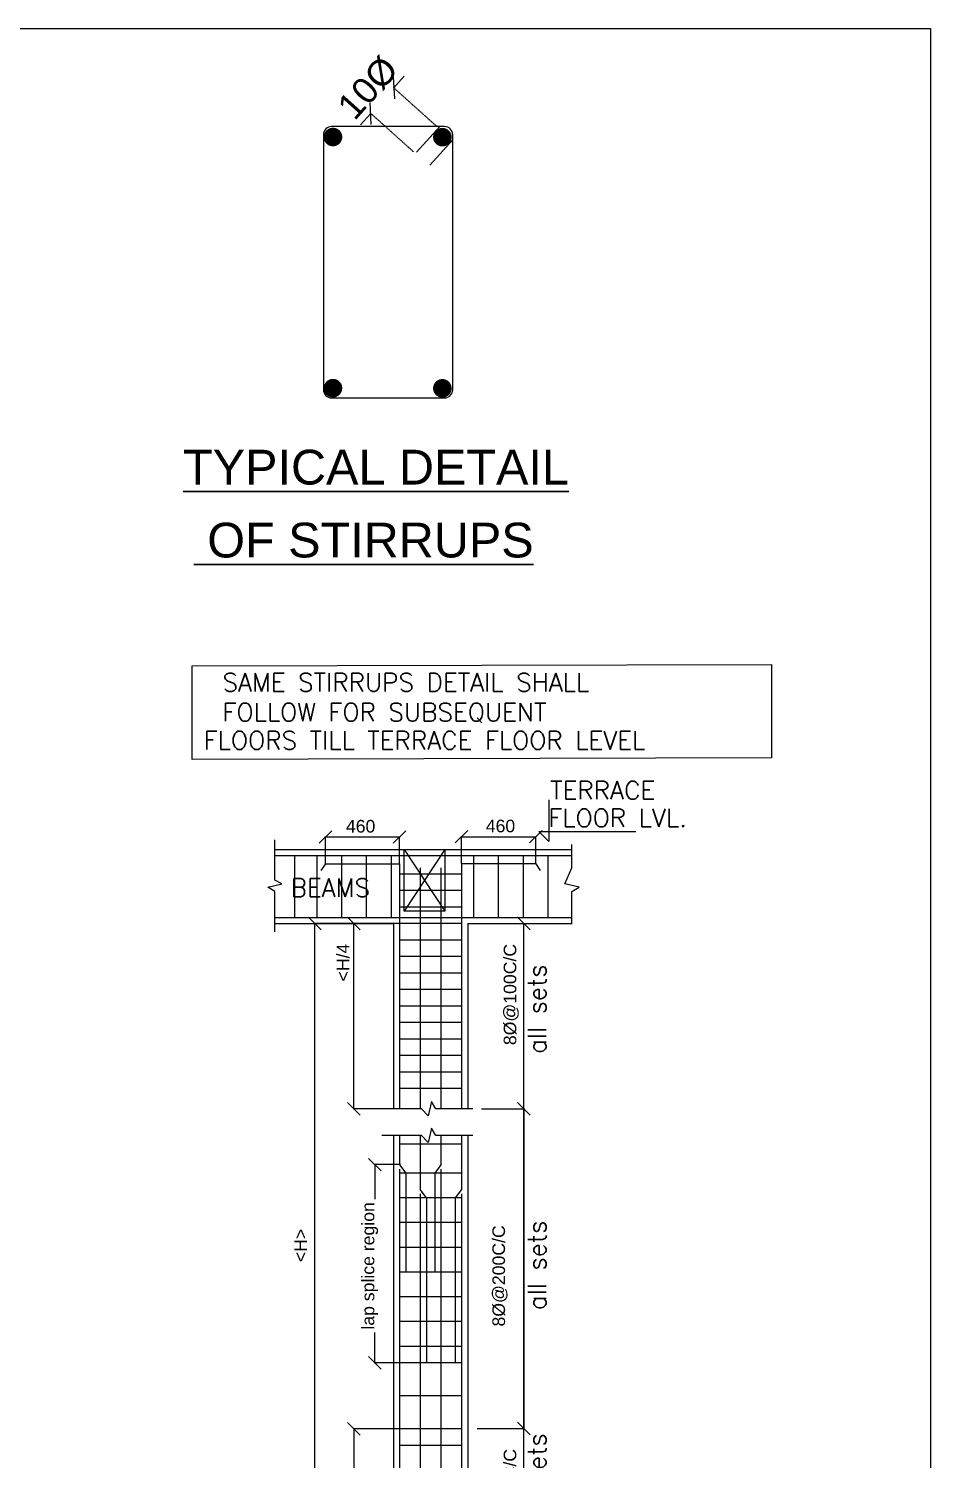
# Model space of a CAD drawing. Header units: inches. Extents: x 719368 to 6315912, y -2624014 to 446967.
# Drawn here: x 5482808 to 5501669, y -2207398 to -2177471 of the extents above; entities that cross this region are included whole.
import ezdxf
from ezdxf.enums import TextEntityAlignment as Align

# ---------------------------------------------------------------- set-up
doc = ezdxf.new("R2010")
doc.units = ezdxf.units.IN
doc.header["$LTSCALE"] = 20
doc.header["$MEASUREMENT"] = 0
doc.header["$PDMODE"] = 3
doc.linetypes.add('DASHED2', pattern=[0.375, 0.25, -0.125])
doc.layers.get('Defpoints').update_dxf_attribs({"lineweight": 25})
for name, color, linetype, lineweight in [('bar1', 42, 'Continuous', 20), ('bars', 42, 'Continuous', 40), ('COL.FILL', 6, 'Continuous', 20), ('COLUMN', 2, 'Continuous', 25), ('DIM', 7, 'Continuous', 13), ('STAIR', 4, 'Continuous', 25), ('Text', 7, 'Continuous', 15), ('TEXT-20', 2, 'Continuous', 25), ('WALL', 1, 'Continuous', 18)]:
    doc.layers.add(name, color=color, linetype=linetype, lineweight=lineweight)
doc.styles.add('BOLD', font='arial.ttf')
doc.styles.add('SMALL', font='romans')
doc.dimstyles.new('Copy of S3', dxfattribs={"dimtxt": 200, "dimasz": 150, "dimexe": 5, "dimexo": 5, "dimgap": 50, "dimtad": 1, "dimjust": 1, "dimdec": 0, "dimzin": 3, "dimdsep": 46, "dimtxsty": 'BOLD', "dimblk1": 'OBLIQUE', "dimblk2": 'OBLIQUE', "dimsah": 1, "dimcen": 0.0625, "dimdle": 5, "dimclrd": 230, "dimclre": 251, "dimclrt": 2, "dimadec": 0, "dimazin": 0, "dimtfac": 1, "dimtdec": 0, "dimtix": 1, "dimtofl": 0, "dimtmove": 2, "dimatfit": 3, "dimfxl": 0, "dimtolj": 1, "dimtzin": 2, "dimlwd": -1, "dimlwe": -1, "dimarcsym": 0})

# ---------------------------------------------------------------- blocks, each defined once
blk = doc.blocks.new('_Oblique')
at = {"layer": 'STAIR', "color": 0, "lineweight": -2}
blk.add_line((-0.5, -0.5), (0.5, 0.5), dxfattribs=at)
blk = doc.blocks.new('*D19')
at = {"layer": 'Defpoints', "color": 0, "transparency": 16777216}
for p in [(388770, -600162), (389188, -600537), (388966, -600785)]:
    blk.add_point(p, dxfattribs=at)
at = {"layer": 'DIM', "color": 230, "transparency": 16777216}
for p, q in [((388770, -600162), (388870, -600050)), ((388547, -600410), (388447, -600521))]:
    blk.add_line(p, q, dxfattribs=at)
at = {"layer": 'DIM', "color": 251, "linetype": 'DASHED2', "transparency": 16777216}
for p, q in [((389185, -600534), (388766, -600158)), ((388962, -600782), (388544, -600406))]:
    blk.add_line(p, q, dxfattribs=at)
at = {"layer": 'DIM', "color": 230, "transparency": 16777216, "xscale": 150, "yscale": 150, "zscale": 150}
for p, rotation in [((388770, -600162), 228.1000960771148), ((388547, -600410), 48.10009607711483)]:
    blk.add_blockref('_Oblique', p, dxfattribs=dict(at, rotation=rotation))
at = {"layer": 'DIM', "color": 2, "transparency": 16777216, "insert": (388521, -600162), "char_height": 250, "attachment_point": 5, "rotation": 48.1001, "style": 'BOLD'}
blk.add_mtext('\\A1;10%%C', dxfattribs=at)
blk = doc.blocks.new('*D90')
at = {"layer": 'Defpoints', "color": 0, "transparency": 16777216}
for p in [(326772, -589935), (327083, -589935), (327083, -592290)]:
    blk.add_point(p, dxfattribs=at)
at = {"layer": 'DIM', "color": 251, "linetype": 'DASHED2', "transparency": 16777216}
for p, q in [((327078, -589935), (326767, -589935)), ((327078, -592290), (326767, -592290))]:
    blk.add_line(p, q, dxfattribs=at)
at = {"layer": 'DIM', "color": 230, "transparency": 16777216}
for p, q in [((326772, -589930), (326772, -590345)), ((326772, -592295), (326772, -591931))]:
    blk.add_line(p, q, dxfattribs=at)
at = {"layer": 'DIM', "color": 230, "transparency": 16777216, "xscale": 150, "yscale": 150, "zscale": 150}
for p, rotation in [((326772, -589935), 90), ((326772, -592290), 270)]:
    blk.add_blockref('_Oblique', p, dxfattribs=dict(at, rotation=rotation))
at = {"layer": 'DIM', "color": 2, "transparency": 16777216, "insert": (326713, -591138), "char_height": 150, "attachment_point": 5, "rotation": 90, "style": 'BOLD'}
blk.add_mtext('\\A1;lap splice region', dxfattribs=at)
blk = doc.blocks.new('*D91')
at = {"layer": 'Defpoints', "color": 0, "transparency": 16777216}
for p in [(328033, -589270), (328543, -589270), (327983, -593072)]:
    blk.add_point(p, dxfattribs=at)
at = {"layer": 'DIM', "color": 251, "linetype": 'DASHED2', "transparency": 16777216}
for p, q in [((328038, -589270), (328548, -589270)), ((327988, -593072), (328548, -593072))]:
    blk.add_line(p, q, dxfattribs=at)
at = {"layer": 'DIM', "color": 230, "transparency": 16777216}
blk.add_line((328543, -589265), (328543, -593077), dxfattribs=at)
at = {"layer": 'DIM', "color": 230, "transparency": 16777216, "xscale": 150, "yscale": 150, "zscale": 150}
for p, rotation in [((328543, -589270), 90), ((328543, -593072), 270)]:
    blk.add_blockref('_Oblique', p, dxfattribs=dict(at, rotation=rotation))
blk = doc.blocks.new('*D92')
at = {"layer": 'Defpoints', "color": 0, "transparency": 16777216}
for p in [(326707, -587070), (326060, -595133), (326707, -595133)]:
    blk.add_point(p, dxfattribs=at)
at = {"layer": 'DIM', "color": 251, "linetype": 'DASHED2', "transparency": 16777216}
for p, q in [((326702, -587070), (326055, -587070)), ((326702, -595133), (326055, -595133))]:
    blk.add_line(p, q, dxfattribs=at)
at = {"layer": 'DIM', "color": 230, "transparency": 16777216}
blk.add_line((326060, -595138), (326060, -587065), dxfattribs=at)
at = {"layer": 'DIM', "color": 230, "transparency": 16777216, "xscale": 150, "yscale": 150, "zscale": 150}
for p, rotation in [((326060, -587070), 90), ((326060, -595133), 270)]:
    blk.add_blockref('_Oblique', p, dxfattribs=dict(at, rotation=rotation))
at = {"layer": 'DIM', "color": 2, "transparency": 16777216, "insert": (325889, -590896), "char_height": 150, "attachment_point": 5, "rotation": 90, "style": 'BOLD'}
blk.add_mtext('\\A1;<H>', dxfattribs=at)
blk = doc.blocks.new('*D93')
at = {"layer": 'Defpoints', "color": 0, "transparency": 16777216}
for p in [(326523, -593075), (327066, -593075), (327083, -595133)]:
    blk.add_point(p, dxfattribs=at)
at = {"layer": 'DIM', "color": 251, "linetype": 'DASHED2', "transparency": 16777216}
for p, q in [((327061, -593075), (326518, -593075)), ((327078, -595133), (326518, -595133))]:
    blk.add_line(p, q, dxfattribs=at)
at = {"layer": 'DIM', "color": 230, "transparency": 16777216}
blk.add_line((326523, -593070), (326523, -595138), dxfattribs=at)
at = {"layer": 'DIM', "color": 230, "transparency": 16777216, "xscale": 150, "yscale": 150, "zscale": 150}
for p, rotation in [((326523, -593075), 90), ((326523, -595133), 270)]:
    blk.add_blockref('_Oblique', p, dxfattribs=dict(at, rotation=rotation))
at = {"layer": 'DIM', "color": 2, "transparency": 16777216, "insert": (326395, -594670), "char_height": 150, "attachment_point": 5, "rotation": 90, "style": 'BOLD'}
blk.add_mtext('\\A1;<H/4', dxfattribs=at)
blk = doc.blocks.new('*D94')
at = {"layer": 'Defpoints', "color": 0, "transparency": 16777216}
for p in [(327066, -586041), (326184, -586359), (327066, -586359)]:
    blk.add_point(p, dxfattribs=at)
at = {"layer": 'DIM', "color": 230, "transparency": 16777216}
blk.add_line((327071, -586041), (326179, -586041), dxfattribs=at)
at = {"layer": 'DIM', "color": 251, "linetype": 'DASHED2', "transparency": 16777216}
for p, q in [((326184, -586354), (326184, -586036)), ((327066, -586354), (327066, -586036))]:
    blk.add_line(p, q, dxfattribs=at)
at = {"layer": 'DIM', "color": 230, "transparency": 16777216, "xscale": 150, "yscale": 150, "zscale": 150, "rotation": 180}
blk.add_blockref('_Oblique', (326184, -586041), dxfattribs=at)
at = {"layer": 'DIM', "color": 230, "transparency": 16777216, "xscale": 150, "yscale": 150, "zscale": 150}
blk.add_blockref('_Oblique', (327066, -586041), dxfattribs=at)
at = {"layer": 'DIM', "color": 2, "transparency": 16777216, "insert": (326603, -585914), "char_height": 150, "attachment_point": 5, "style": 'BOLD'}
blk.add_mtext('\\A1;460', dxfattribs=at)
blk = doc.blocks.new('*D95')
at = {"layer": 'Defpoints', "color": 0, "transparency": 16777216}
for p in [(327802, -586037), (327802, -586359), (328684, -586359)]:
    blk.add_point(p, dxfattribs=at)
at = {"layer": 'DIM', "color": 230, "transparency": 16777216}
blk.add_line((327797, -586037), (328689, -586037), dxfattribs=at)
at = {"layer": 'DIM', "color": 251, "linetype": 'DASHED2', "transparency": 16777216}
for p, q in [((327802, -586354), (327802, -586032)), ((328684, -586354), (328684, -586032))]:
    blk.add_line(p, q, dxfattribs=at)
at = {"layer": 'DIM', "color": 230, "transparency": 16777216, "xscale": 150, "yscale": 150, "zscale": 150, "rotation": 180}
blk.add_blockref('_Oblique', (327802, -586037), dxfattribs=at)
at = {"layer": 'DIM', "color": 230, "transparency": 16777216, "xscale": 150, "yscale": 150, "zscale": 150}
blk.add_blockref('_Oblique', (328684, -586037), dxfattribs=at)
at = {"layer": 'DIM', "color": 2, "transparency": 16777216, "insert": (328265, -585911), "char_height": 150, "attachment_point": 5, "style": 'BOLD'}
blk.add_mtext('\\A1;460', dxfattribs=at)
blk = doc.blocks.new('*D96')
at = {"layer": 'Defpoints', "color": 0, "transparency": 16777216}
for p in [(327083, -587070), (326523, -589270), (326993, -589270)]:
    blk.add_point(p, dxfattribs=at)
at = {"layer": 'DIM', "color": 251, "linetype": 'DASHED2', "transparency": 16777216}
for p, q in [((327078, -587070), (326518, -587070)), ((326988, -589270), (326518, -589270))]:
    blk.add_line(p, q, dxfattribs=at)
at = {"layer": 'DIM', "color": 230, "transparency": 16777216}
blk.add_line((326523, -589275), (326523, -587065), dxfattribs=at)
at = {"layer": 'DIM', "color": 230, "transparency": 16777216, "xscale": 150, "yscale": 150, "zscale": 150}
for p, rotation in [((326523, -587070), 90), ((326523, -589270), 270)]:
    blk.add_blockref('_Oblique', p, dxfattribs=dict(at, rotation=rotation))
at = {"layer": 'DIM', "color": 2, "transparency": 16777216, "insert": (326395, -587533), "char_height": 150, "attachment_point": 5, "rotation": 90, "style": 'BOLD'}
blk.add_mtext('\\A1;<H/4', dxfattribs=at)
blk = doc.blocks.new('*D101')
at = {"layer": 'Defpoints', "color": 0, "transparency": 16777216}
for p in [(328168, -587070), (328168, -589270), (328543, -589270)]:
    blk.add_point(p, dxfattribs=at)
at = {"layer": 'DIM', "color": 251, "linetype": 'DASHED2', "transparency": 16777216}
for p, q in [((328173, -587070), (328548, -587070)), ((328173, -589270), (328548, -589270))]:
    blk.add_line(p, q, dxfattribs=at)
at = {"layer": 'DIM', "color": 230, "transparency": 16777216}
blk.add_line((328543, -589275), (328543, -587065), dxfattribs=at)
at = {"layer": 'DIM', "color": 230, "transparency": 16777216, "xscale": 150, "yscale": 150, "zscale": 150}
for p, rotation in [((328543, -587070), 90), ((328543, -589270), 270)]:
    blk.add_blockref('_Oblique', p, dxfattribs=dict(at, rotation=rotation))
at = {"layer": 'DIM', "color": 2, "transparency": 16777216, "insert": (328393, -587913), "char_height": 150, "attachment_point": 5, "rotation": 90, "style": 'BOLD'}
blk.add_mtext('\\A1;8%%C@100C/C', dxfattribs=at)
blk = doc.blocks.new('*D102')
at = {"layer": 'Defpoints', "color": 0, "transparency": 16777216}
for p in [(328168, -589270), (328109, -593072), (328543, -593072)]:
    blk.add_point(p, dxfattribs=at)
at = {"layer": 'DIM', "color": 251, "linetype": 'DASHED2', "transparency": 16777216}
for p, q in [((328173, -589270), (328548, -589270)), ((328114, -593072), (328548, -593072))]:
    blk.add_line(p, q, dxfattribs=at)
at = {"layer": 'DIM', "color": 230, "transparency": 16777216}
blk.add_line((328543, -593077), (328543, -589265), dxfattribs=at)
at = {"layer": 'DIM', "color": 230, "transparency": 16777216, "xscale": 150, "yscale": 150, "zscale": 150}
for p, rotation in [((328543, -589270), 90), ((328543, -593072), 270)]:
    blk.add_blockref('_Oblique', p, dxfattribs=dict(at, rotation=rotation))
at = {"layer": 'DIM', "color": 2, "transparency": 16777216, "insert": (328259, -591257), "char_height": 150, "attachment_point": 5, "rotation": 90, "style": 'BOLD'}
blk.add_mtext('\\A1;8%%C@200C/C', dxfattribs=at)
blk = doc.blocks.new('*D103')
at = {"layer": 'Defpoints', "color": 0, "transparency": 16777216}
for p in [(328168, -593072), (328168, -595133), (328543, -595133)]:
    blk.add_point(p, dxfattribs=at)
at = {"layer": 'DIM', "color": 251, "linetype": 'DASHED2', "transparency": 16777216}
for p, q in [((328173, -593072), (328548, -593072)), ((328173, -595133), (328548, -595133))]:
    blk.add_line(p, q, dxfattribs=at)
at = {"layer": 'DIM', "color": 230, "transparency": 16777216}
blk.add_line((328543, -595138), (328543, -593067), dxfattribs=at)
at = {"layer": 'DIM', "color": 230, "transparency": 16777216, "xscale": 150, "yscale": 150, "zscale": 150}
for p, rotation in [((328543, -593072), 90), ((328543, -595133), 270)]:
    blk.add_blockref('_Oblique', p, dxfattribs=dict(at, rotation=rotation))
at = {"layer": 'DIM', "color": 2, "transparency": 16777216, "insert": (328393, -593915), "char_height": 150, "attachment_point": 5, "rotation": 90, "style": 'BOLD'}
blk.add_mtext('\\A1;8%%C@100C/C', dxfattribs=at)
blk = doc.blocks.new('TT')
at = {"layer": 'bar1'}
for p, q in [((391509, -599853.4), (391283.8, -600101.3)), ((391636.3, -599980.1), (391411.2, -600228))]:
    blk.add_line(p, q, dxfattribs=at)
blk.add_lwpolyline([(390461.2, -602480.6), (391555.8, -602480.6, 0.4142136), (391634, -602402.4), (391634, -599931.6, 0.4142136), (391555.8, -599853.4), (390461.2, -599853.4, 0.4142136), (390383, -599931.6), (390383, -602402.4, 0.4142136)], format="xyb", close=True, dxfattribs=at)
at = {"layer": 'bars', "ltscale": 0.04, "const_width": 90.1}
for points in [[(390519.7, -599954.4, -1), (390429.6, -599954.4, -1)], [(391579.1, -599955.9, -1), (391489.1, -599955.9, -1)], [(390519.7, -602386.5, -1), (390429.6, -602386.5, -1)], [(391579.1, -602388, -1), (391489.1, -602388, -1)]]:
    blk.add_lwpolyline(points, format="xyb", close=True, dxfattribs=at)
at = {"layer": 'TEXT-20', "style": 'BOLD'}
for s, p in [('%%UTYPICAL DETAIL', (390891.4, -603151)), ('%%U OF STIRRUPS', (390772.4, -603857.4))]:
    blk.add_text(s, height=336.6, dxfattribs=at).set_placement(p, align=Align.MIDDLE)
at = {"layer": 'DIM'}
dim = blk.add_aligned_dim(p1=(391259.2, -600101.3), p2=(391481.6, -599853.4), distance=562.5, text='10%%C', dimstyle='Copy of S3', override={"dimtxt": 250}, dxfattribs=at)
dim.commit()
dim.dimension.update_dxf_attribs({"geometry": '*D19', "text_midpoint": (390814.2, -599478.3), "insert": (2293.2, 683.9)})
blk = doc.blocks.new('COLU')
at = {"layer": 'bar1', "ltscale": 0.04}
for p, q in [((325583.861, -586261.107), (329113.102, -586261.107)), ((325822.676, -586996.335), (325822.676, -586261.107)), ((326086.099, -586996.335), (326086.099, -586261.107)), ((326380.19, -586996.335), (326380.19, -586261.107)), ((326674.281, -586996.335), (326674.281, -586261.107)), ((326968.372, -586996.335), (326968.372, -586261.107)), ((327948.676, -586996.335), (327948.676, -586261.107)), ((328242.767, -586996.335), (328242.767, -586261.107)), ((328536.858, -586996.335), (328536.858, -586261.107)), ((328830.949, -586996.335), (328830.949, -586261.107)), ((326184.13, -586359.138), (326130.306, -586437.452)), ((326184.13, -586359.138), (327066.403, -586359.138)), ((327066.403, -586359.138), (327066.403, -589269.911)), ((327311.479, -586408.153), (327311.479, -589269.911)), ((327556.554, -586408.153), (327556.554, -589269.911)), ((328683.903, -586359.138), (327801.63, -586359.138)), ((327801.63, -586359.138), (327801.63, -589269.911)), ((328683.903, -586359.138), (328737.726, -586437.452)), ((327801.63, -586481.676), (327066.403, -586481.676)), ((327801.63, -586677.736), (327066.403, -586677.736)), ((327801.63, -586873.797), (327066.403, -586873.797)), ((325583.861, -586996.335), (329113.102, -586996.335)), ((327801.63, -587069.858), (327066.403, -587069.858)), ((327801.63, -587265.918), (327066.403, -587265.918)), ((327801.63, -587461.979), (327066.403, -587461.979)), ((327801.63, -587658.04), (327066.403, -587658.04)), ((327801.63, -587854.101), (327066.403, -587854.101)), ((327801.63, -588050.161), (327066.403, -588050.161)), ((327801.63, -588246.222), (327066.403, -588246.222)), ((327801.63, -588442.283), (327066.403, -588442.283)), ((327801.63, -588638.343), (327066.403, -588638.343)), ((327801.63, -588834.404), (327066.403, -588834.404)), ((327801.63, -589030.465), (327066.403, -589030.465)), ((327066.403, -589588.137), (327066.403, -589937.661)), ((327801.63, -589692.585), (327066.403, -589692.585)), ((327311.479, -589588.137), (327311.479, -590231.752)), ((327556.554, -589588.137), (327556.554, -589937.661)), ((327801.63, -589588.137), (327801.63, -590231.752)), ((327066.403, -589937.661), (327139.925, -590035.691)), ((327066.403, -589986.676), (327066.403, -599054.483)), ((327801.63, -590035.691), (327066.403, -590035.691)), ((327139.925, -590035.691), (327139.925, -591212.055)), ((327556.554, -589937.661), (327483.032, -590035.691)), ((327483.032, -590035.691), (327483.032, -591212.055)), ((327556.554, -589986.676), (327556.554, -599054.483)), ((327801.63, -590329.782), (327066.403, -590329.782)), ((327385.001, -590329.782), (327311.479, -590231.752)), ((327311.479, -590280.767), (327311.479, -599348.574)), ((327385.001, -590329.782), (327385.001, -592290.389)), ((327801.63, -590231.752), (327728.107, -590329.782)), ((327728.107, -590329.782), (327728.107, -592290.389)), ((327801.63, -590280.767), (327801.63, -599348.574)), ((327801.63, -590623.873), (327066.403, -590623.873)), ((327801.63, -590917.964), (327066.403, -590917.964)), ((327801.63, -591212.055), (327066.403, -591212.055)), ((327801.63, -591506.146), (327066.403, -591506.146)), ((327801.63, -591800.237), (327066.403, -591800.237)), ((327801.63, -592094.328), (327066.403, -592094.328)), ((327801.63, -592290.389), (327066.403, -592290.389)), ((327801.63, -592682.51), (327066.403, -592682.51)), ((327801.63, -593074.632), (327066.403, -593074.632)), ((327801.63, -593270.693), (327066.403, -593270.693))]:
    blk.add_line(p, q, dxfattribs=at)
at = {"layer": 'DIM'}
for p, q in [((327118.761, -586187.585), (327602.227, -586921.104)), ((327602.227, -586187.585), (327118.761, -586921.104))]:
    blk.add_line(p, q, dxfattribs=at)
for points in [[(324599.402, -584006.104), (331483.949, -583988.809), (331483.949, -585101.577), (324599.402, -585118.872)], [(327118.761, -586187.585), (327602.227, -586187.585), (327602.227, -586921.104), (327118.761, -586921.104)]]:
    blk.add_lwpolyline(points, close=True, dxfattribs=at)
at = {"layer": 'WALL', "lineweight": 15}
for p, q in [((325583.861, -586187.585), (329113.102, -586187.585)), ((325583.861, -587069.858), (326992.88, -587069.858)), ((326992.88, -587069.858), (326992.88, -589269.911)), ((327875.153, -587069.858), (327875.153, -589269.911)), ((326992.88, -589588.137), (326992.88, -595133.269)), ((327875.153, -589588.137), (327875.153, -595133.269))]:
    blk.add_line(p, q, dxfattribs=at)
at = {"layer": 'WALL'}
blk.add_line((327875.153, -587069.858), (329113.102, -587069.858), dxfattribs=at)
at = {"layer": 'WALL', "lineweight": 15}
for points in [[(328837.957, -585600.245), (328837.957, -586093.459), (328721.304, -585976.403), (329872.839, -585976.403)], [(325583.861, -587168.279), (325583.861, -586689.712), (325498.732, -586638.102), (325667.85, -586598.184), (325583.861, -586553.949), (325583.861, -586075.007)], [(329113.102, -587074.999), (329113.102, -586690.09), (329198.23, -586638.48), (329029.113, -586598.562), (329113.102, -586408.99), (329113.102, -586130.482)], [(327935.516, -589269.911), (327498.07, -589269.911), (327446.46, -589184.782), (327406.542, -589353.9), (327326.133, -589269.911), (326853.626, -589269.911)], [(327935.516, -589588.137), (327498.07, -589588.137), (327446.46, -589503.008), (327406.542, -589672.126), (327326.133, -589588.137), (326853.626, -589588.137)]]:
    blk.add_lwpolyline(points, dxfattribs=at)
at = {"layer": 'Text', "style": 'SMALL'}
for s, p in [('SAME STIRRUPS DETAIL SHALL ', (324961.376, -584310.886)), ('FOLLOW FOR SUBSEQUENT ', (324961.376, -584665.237)), ('FLOORS TILL TERRACE FLOOR LEVEL', (324738.067, -585000.325)), ('TERRACE', (328854.875, -585593.058)), (' FLOOR LVL.', (328685.448, -585921.735)), ('BEAMS', (325770.573, -586750.746))]:
    blk.add_text(s, height=215.985, dxfattribs=at).set_placement(p)
for p in [(328806.974, -588619.809), (328806.974, -591664.873), (328806.974, -594191.898)]:
    blk.add_text('all sets', height=215.985, rotation=90, dxfattribs=at).set_placement(p)
at = {"layer": 'DIM'}
dim = blk.add_linear_dim(base=(327066.403, -586041.055), p1=(326184.13, -586359.138), p2=(327066.403, -586359.138), text='460', dimstyle='Copy of S3', override={"dimtxt": 150}, dxfattribs=at)
dim.commit()
dim.dimension.update_dxf_attribs({"geometry": '*D94', "text_midpoint": (326602.598, -585914.469)})
for base, p1, p2, angle, text, picture, middle in [((327801.63, -586037.241), (328683.903, -586359.138), (327801.63, -586359.138), 180, '460', '*D95', (328265.435, -585910.655)), ((326522.947, -589269.911), (327083.23, -587069.858), (326992.88, -589269.911), 270, '<H/4', '*D96', (326395.389, -587533.296)), ((328542.834, -589269.911), (328167.912, -587069.858), (328167.912, -589269.911), 90, '8%%C@100C/C', '*D101', (328393.021, -587912.849)), ((328542.834, -589269.911), (327982.55, -593072.18), (328033.091, -589269.911), 90, ' ', '*D91', (328542.834, -592872.18)), ((326522.947, -593074.632), (327083.23, -595133.269), (327066.403, -593074.632), 90, '<H/4', '*D93', (326395.389, -594669.831)), ((328542.834, -595133.269), (328167.912, -593072.18), (328167.912, -595133.269), 90, '8%%C@100C/C', '*D103', (328393.021, -593915.171))]:
    dim = blk.add_linear_dim(base=base, p1=p1, p2=p2, angle=angle, text=text, dimstyle='Copy of S3', override={"dimtxt": 150}, dxfattribs=at)
    dim.commit()
    dim.dimension.update_dxf_attribs({"geometry": picture, "text_midpoint": middle})
for base, p1, p2, text, picture, middle in [((326059.645, -595133.269), (326707.166, -587069.858), (326707.166, -595133.269), '<H>', '*D92', (325888.649, -590896.095)), ((328542.834, -593072.18), (328167.912, -589269.911), (328108.902, -593072.18), '8%%C@200C/C', '*D102', (328258.945, -591257.01)), ((326771.501, -589935.209), (327083.23, -592290.389), (327083.23, -589935.209), 'lap splice region', '*D90', (326713.389, -591137.769))]:
    dim = blk.add_linear_dim(base=base, p1=p1, p2=p2, angle=90, text=text, dimstyle='Copy of S3', override={"dimtxt": 150}, dxfattribs=at)
    dim.commit()
    dim.dimension.update_dxf_attribs({"geometry": picture, "text_midpoint": middle, "dimtype": 160})

msp = doc.modelspace()

# ---------------------------------------------------------------- linework, layer by layer
at = {"layer": 'COL.FILL'}
msp.add_lwpolyline([(5432049.132, -2177470.6732), (5501669.1884, -2177470.6732), (5501669.1884, -2272506.515), (5432049.132, -2272506.515)], close=True, dxfattribs=at)

# ---------------------------------------------------------------- block references
at = {"layer": 'COLUMN'}
for name, p, xscale, yscale, zscale in [('TT', (4645748.1555, -883836.8236), 2.160000000149012, 2.159999999974389, 2.16), ('COLU', (4914930.8295, -1162947.8998), 1.759999999776483, 1.760000000009313, 1.76)]:
    msp.add_blockref(name, p, dxfattribs=dict(at, xscale=xscale, yscale=yscale, zscale=zscale))

doc.saveas('drawing.dxf')
